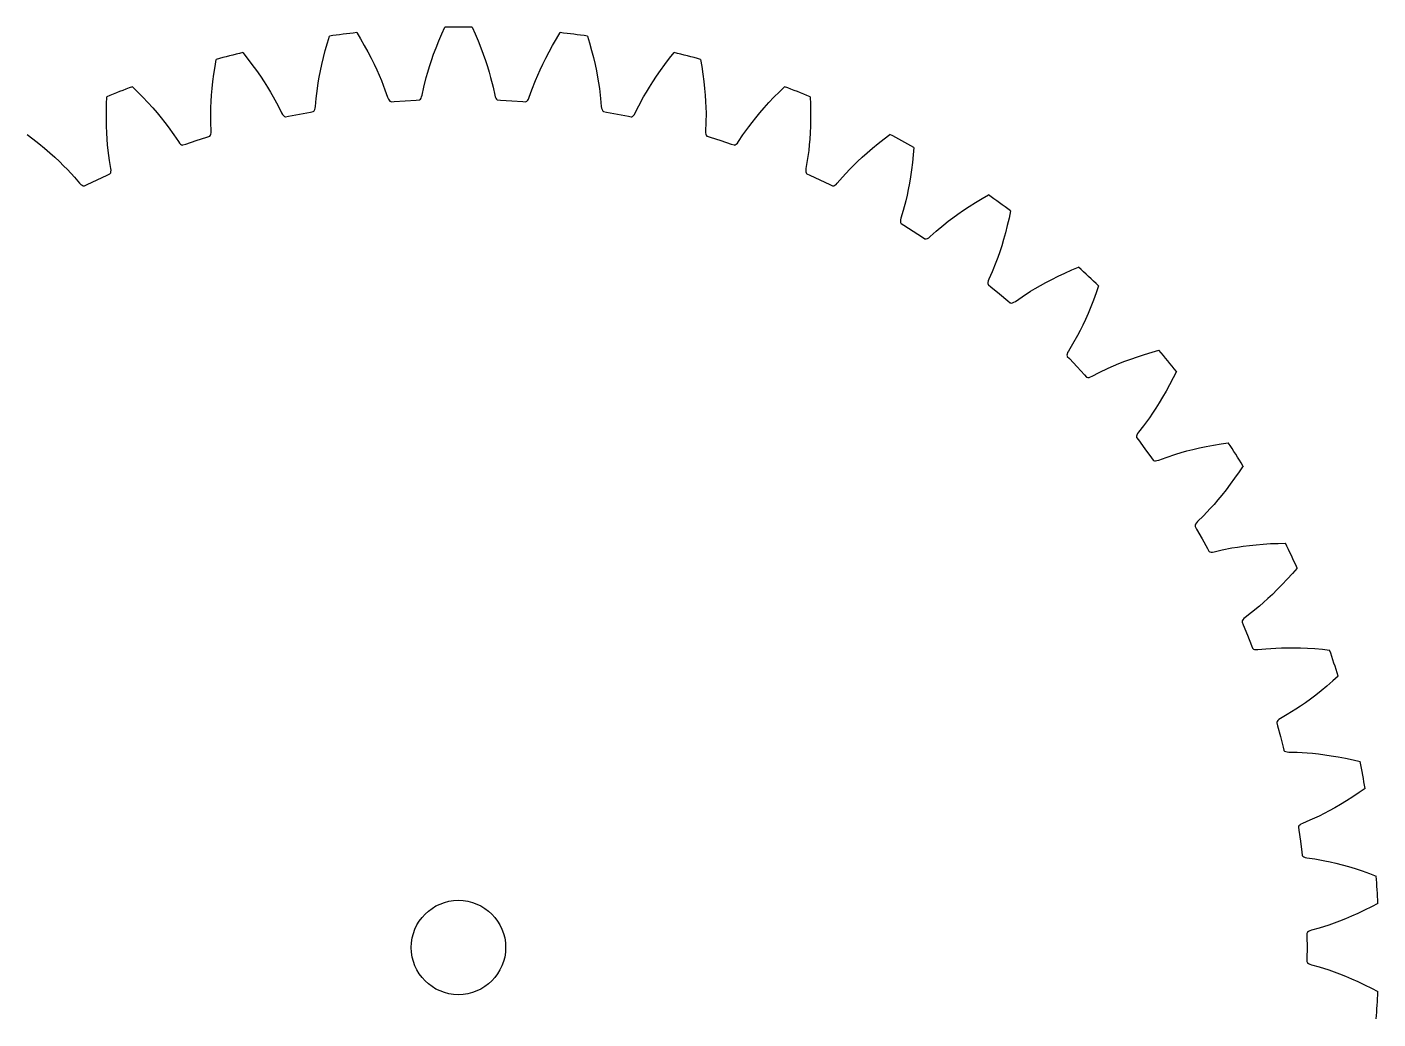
# Model space of a CAD drawing. Extents: x -39 to 114, y -39 to 39.
# Drawn here: x 56.7 to 114, y -3 to 39 of the extents above; entities that cross this region are included whole.
import ezdxf

# ---------------------------------------------------------------- set-up
doc = ezdxf.new("R2010")
doc.units = 0

msp = doc.modelspace()

# ---------------------------------------------------------------- linework, layer by layer
msp.add_circle((75, 0), 2)
msp.add_circle((75, 0), 2)
at = {"layer": 'layer0'}
for p, q in [((74.294, 38.717), (74.418, 38.996)), ((75.582, 38.996), (75.706, 38.717)), ((69.447, 38.323), (69.536, 38.615)), ((70.689, 38.761), (70.848, 38.5)), ((70.848, 38.5), (71.012, 38.216)), ((74.052, 38.124), (74.167, 38.414)), ((74.167, 38.414), (74.294, 38.717)), ((75.706, 38.717), (75.833, 38.414)), ((75.833, 38.414), (75.948, 38.124)), ((78.988, 38.216), (79.152, 38.5)), ((79.152, 38.5), (79.311, 38.761)), ((80.464, 38.615), (80.553, 38.323)), ((65.865, 37.915), (66.055, 37.676)), ((69.281, 37.704), (69.359, 38.007)), ((69.359, 38.007), (69.447, 38.323)), ((71.012, 38.216), (71.163, 37.942)), ((71.163, 37.942), (71.301, 37.678)), ((73.854, 37.578), (73.947, 37.844)), ((73.947, 37.844), (74.052, 38.124)), ((75.948, 38.124), (76.053, 37.844)), ((76.053, 37.844), (76.146, 37.578)), ((78.699, 37.678), (78.837, 37.942)), ((78.837, 37.942), (78.988, 38.216)), ((80.553, 38.323), (80.641, 38.007)), ((80.641, 38.007), (80.719, 37.704)), ((83.945, 37.676), (84.135, 37.915)), ((64.64, 37), (64.688, 37.325)), ((64.688, 37.325), (64.739, 37.626)), ((66.055, 37.676), (66.254, 37.415)), ((66.254, 37.415), (66.438, 37.162)), ((69.153, 37.138), (69.212, 37.414)), ((69.212, 37.414), (69.281, 37.704)), ((71.301, 37.678), (71.427, 37.425)), ((71.427, 37.425), (71.54, 37.185)), ((73.699, 37.085), (73.772, 37.325)), ((73.772, 37.325), (73.854, 37.578)), ((76.146, 37.578), (76.228, 37.325)), ((76.228, 37.325), (76.301, 37.085)), ((78.46, 37.185), (78.573, 37.425)), ((78.573, 37.425), (78.699, 37.678)), ((80.719, 37.704), (80.788, 37.414)), ((80.788, 37.414), (80.847, 37.138)), ((83.562, 37.162), (83.746, 37.415)), ((83.746, 37.415), (83.945, 37.676)), ((85.261, 37.626), (85.312, 37.325)), ((85.312, 37.325), (85.36, 37)), ((64.569, 36.393), (64.6, 36.69)), ((64.6, 36.69), (64.64, 37)), ((66.438, 37.162), (66.608, 36.917)), ((66.608, 36.917), (66.765, 36.682)), ((66.765, 36.682), (66.907, 36.458)), ((69.027, 36.396), (69.061, 36.629)), ((69.061, 36.629), (69.103, 36.877)), ((69.103, 36.877), (69.153, 37.138)), ((71.54, 37.185), (71.643, 36.955)), ((71.643, 36.955), (71.735, 36.738)), ((71.735, 36.738), (71.887, 36.341)), ((73.533, 36.445), (73.635, 36.857)), ((73.635, 36.857), (73.699, 37.085)), ((76.301, 37.085), (76.365, 36.857)), ((76.365, 36.857), (76.467, 36.445)), ((78.113, 36.341), (78.265, 36.738)), ((78.265, 36.738), (78.357, 36.955)), ((78.357, 36.955), (78.46, 37.185)), ((80.847, 37.138), (80.897, 36.877)), ((80.897, 36.877), (80.939, 36.629)), ((80.939, 36.629), (80.973, 36.396)), ((83.093, 36.458), (83.235, 36.682)), ((83.235, 36.682), (83.392, 36.917)), ((83.392, 36.917), (83.562, 37.162)), ((85.36, 37), (85.4, 36.69)), ((85.4, 36.69), (85.431, 36.393)), ((61.185, 36.471), (61.404, 36.258)), ((61.404, 36.258), (61.633, 36.023)), ((64.528, 35.847), (64.545, 36.112)), ((64.545, 36.112), (64.569, 36.393)), ((66.907, 36.458), (67.038, 36.243)), ((67.038, 36.243), (67.156, 36.039)), ((68.977, 35.974), (69.027, 36.396)), ((71.887, 36.341), (71.998, 36.021)), ((73.441, 36.039), (73.464, 36.113)), ((73.464, 36.113), (73.533, 36.445)), ((76.467, 36.445), (76.536, 36.113)), ((76.536, 36.113), (76.559, 36.039)), ((78.002, 36.021), (78.113, 36.341)), ((80.973, 36.396), (81.023, 35.974)), ((82.844, 36.039), (82.962, 36.243)), ((82.962, 36.243), (83.093, 36.458)), ((85.431, 36.393), (85.455, 36.112)), ((85.455, 36.112), (85.472, 35.847)), ((88.367, 36.023), (88.596, 36.258)), ((88.596, 36.258), (88.815, 36.471)), ((60.084, 35.41), (60.091, 35.738)), ((60.091, 35.738), (60.104, 36.043)), ((61.633, 36.023), (61.848, 35.796)), ((61.848, 35.796), (62.047, 35.574)), ((62.047, 35.574), (62.232, 35.361)), ((64.512, 35.36), (64.517, 35.596)), ((64.517, 35.596), (64.528, 35.847)), ((67.156, 36.039), (67.357, 35.665)), ((67.357, 35.665), (67.507, 35.36)), ((68.894, 35.455), (68.918, 35.499)), ((68.918, 35.499), (68.936, 35.559)), ((68.936, 35.559), (68.95, 35.636)), ((68.95, 35.636), (68.977, 35.974)), ((71.998, 36.021), (72.03, 35.95)), ((72.03, 35.95), (72.063, 35.896)), ((72.063, 35.896), (72.096, 35.86)), ((72.096, 35.86), (72.13, 35.841)), ((72.13, 35.841), (72.146, 35.837)), ((72.146, 35.837), (72.274, 35.847)), ((72.274, 35.847), (72.743, 35.879)), ((72.743, 35.879), (73.212, 35.906)), ((73.212, 35.906), (73.339, 35.912)), ((73.339, 35.912), (73.355, 35.918)), ((73.355, 35.918), (73.386, 35.941)), ((73.386, 35.941), (73.415, 35.981)), ((73.415, 35.981), (73.441, 36.039)), ((76.559, 36.039), (76.585, 35.981)), ((76.585, 35.981), (76.614, 35.941)), ((76.614, 35.941), (76.645, 35.918)), ((76.645, 35.918), (76.661, 35.912)), ((76.661, 35.912), (76.788, 35.906)), ((76.788, 35.906), (77.257, 35.879)), ((77.257, 35.879), (77.726, 35.847)), ((77.726, 35.847), (77.854, 35.837)), ((77.854, 35.837), (77.87, 35.841)), ((77.87, 35.841), (77.904, 35.86)), ((77.904, 35.86), (77.937, 35.896)), ((77.937, 35.896), (77.97, 35.95)), ((77.97, 35.95), (78.002, 36.021)), ((81.023, 35.974), (81.05, 35.636)), ((81.05, 35.636), (81.064, 35.559)), ((81.064, 35.559), (81.082, 35.499)), ((81.082, 35.499), (81.106, 35.455)), ((82.493, 35.36), (82.643, 35.665)), ((82.643, 35.665), (82.844, 36.039)), ((85.472, 35.847), (85.483, 35.596)), ((85.483, 35.596), (85.488, 35.36)), ((87.768, 35.361), (87.953, 35.574)), ((87.953, 35.574), (88.152, 35.796)), ((88.152, 35.796), (88.367, 36.023)), ((89.896, 36.043), (89.909, 35.738)), ((89.909, 35.738), (89.916, 35.41)), ((60.084, 35.098), (60.084, 35.41)), ((60.09, 34.799), (60.084, 35.098)), ((62.232, 35.361), (62.401, 35.156)), ((62.401, 35.156), (62.558, 34.96)), ((62.558, 34.96), (62.701, 34.772)), ((64.516, 34.935), (64.512, 35.36)), ((64.531, 34.596), (64.516, 34.935)), ((67.507, 35.36), (67.548, 35.294)), ((67.548, 35.294), (67.587, 35.245)), ((67.587, 35.245), (67.625, 35.213)), ((67.625, 35.213), (67.661, 35.198)), ((67.661, 35.198), (67.677, 35.197)), ((67.677, 35.197), (67.802, 35.222)), ((67.802, 35.222), (68.264, 35.313)), ((68.264, 35.313), (68.726, 35.398)), ((68.726, 35.398), (68.852, 35.421)), ((68.852, 35.421), (68.867, 35.428)), ((68.867, 35.428), (68.894, 35.455)), ((81.106, 35.455), (81.133, 35.428)), ((81.133, 35.428), (81.148, 35.421)), ((81.148, 35.421), (81.274, 35.398)), ((81.274, 35.398), (81.736, 35.313)), ((81.736, 35.313), (82.198, 35.222)), ((82.198, 35.222), (82.323, 35.197)), ((82.323, 35.197), (82.339, 35.198)), ((82.339, 35.198), (82.375, 35.213)), ((82.375, 35.213), (82.413, 35.245)), ((82.413, 35.245), (82.452, 35.294)), ((82.452, 35.294), (82.493, 35.36)), ((85.484, 34.935), (85.469, 34.596)), ((85.488, 35.36), (85.484, 34.935)), ((87.299, 34.772), (87.442, 34.96)), ((87.442, 34.96), (87.599, 35.156)), ((87.599, 35.156), (87.768, 35.361)), ((89.916, 35.098), (89.91, 34.799)), ((89.916, 35.41), (89.916, 35.098)), ((56.723, 34.452), (56.967, 34.268)), ((60.101, 34.517), (60.09, 34.799)), ((60.118, 34.252), (60.101, 34.517)), ((62.701, 34.772), (62.947, 34.426)), ((62.947, 34.426), (63.134, 34.143)), ((64.339, 34.333), (64.461, 34.371)), ((64.461, 34.371), (64.475, 34.38)), ((64.475, 34.38), (64.499, 34.411)), ((64.499, 34.411), (64.517, 34.457)), ((64.517, 34.457), (64.527, 34.519)), ((64.527, 34.519), (64.531, 34.596)), ((85.469, 34.596), (85.473, 34.519)), ((85.473, 34.519), (85.483, 34.457)), ((85.483, 34.457), (85.501, 34.411)), ((85.501, 34.411), (85.525, 34.38)), ((85.525, 34.38), (85.539, 34.371)), ((85.539, 34.371), (85.661, 34.333)), ((86.866, 34.143), (87.053, 34.426)), ((87.053, 34.426), (87.299, 34.772)), ((89.899, 34.517), (89.882, 34.252)), ((89.91, 34.799), (89.899, 34.517)), ((93.033, 34.268), (93.277, 34.452)), ((56.967, 34.268), (57.224, 34.064)), ((57.224, 34.064), (57.465, 33.865)), ((57.465, 33.865), (57.691, 33.67)), ((60.138, 34.002), (60.118, 34.252)), ((60.163, 33.767), (60.138, 34.002)), ((63.134, 34.143), (63.183, 34.082)), ((63.183, 34.082), (63.228, 34.038)), ((63.228, 34.038), (63.27, 34.011)), ((63.27, 34.011), (63.307, 34.001)), ((63.307, 34.001), (63.324, 34.002)), ((63.324, 34.002), (63.445, 34.042)), ((63.445, 34.042), (63.891, 34.19)), ((63.891, 34.19), (64.339, 34.333)), ((85.661, 34.333), (86.109, 34.19)), ((86.109, 34.19), (86.555, 34.042)), ((86.555, 34.042), (86.676, 34.002)), ((86.676, 34.002), (86.693, 34.001)), ((86.693, 34.001), (86.73, 34.011)), ((86.73, 34.011), (86.772, 34.038)), ((86.772, 34.038), (86.817, 34.082)), ((86.817, 34.082), (86.866, 34.143)), ((89.862, 34.002), (89.837, 33.767)), ((89.882, 34.252), (89.862, 34.002)), ((92.309, 33.67), (92.535, 33.865)), ((92.535, 33.865), (92.776, 34.064)), ((92.776, 34.064), (93.033, 34.268)), ((94.296, 33.892), (94.27, 33.588)), ((57.691, 33.67), (57.901, 33.482)), ((57.901, 33.482), (58.095, 33.3)), ((58.095, 33.3), (58.274, 33.124)), ((60.22, 33.346), (60.163, 33.767)), ((60.277, 33.011), (60.22, 33.346)), ((89.78, 33.346), (89.723, 33.011)), ((89.837, 33.767), (89.78, 33.346)), ((91.726, 33.124), (91.905, 33.3)), ((91.905, 33.3), (92.099, 33.482)), ((92.099, 33.482), (92.309, 33.67)), ((94.236, 33.261), (94.198, 32.951)), ((94.27, 33.588), (94.236, 33.261)), ((58.274, 33.124), (58.44, 32.956)), ((58.44, 32.956), (58.728, 32.644)), ((58.728, 32.644), (58.949, 32.386)), ((59.693, 32.529), (60.12, 32.726)), ((60.12, 32.726), (60.236, 32.779)), ((60.236, 32.779), (60.249, 32.79)), ((60.249, 32.79), (60.269, 32.823)), ((60.269, 32.823), (60.281, 32.871)), ((60.284, 32.934), (60.277, 33.011)), ((60.281, 32.871), (60.284, 32.934)), ((89.723, 33.011), (89.716, 32.934)), ((89.716, 32.934), (89.719, 32.871)), ((89.719, 32.871), (89.731, 32.823)), ((89.731, 32.823), (89.751, 32.79)), ((89.751, 32.79), (89.764, 32.779)), ((89.764, 32.779), (89.88, 32.726)), ((89.88, 32.726), (90.307, 32.529)), ((91.051, 32.386), (91.272, 32.644)), ((91.272, 32.644), (91.56, 32.956)), ((91.56, 32.956), (91.726, 33.124)), ((94.154, 32.656), (94.107, 32.378)), ((94.198, 32.951), (94.154, 32.656)), ((58.949, 32.386), (59.004, 32.332)), ((59.004, 32.332), (59.055, 32.294)), ((59.055, 32.294), (59.099, 32.273)), ((59.099, 32.273), (59.138, 32.267)), ((59.138, 32.267), (59.154, 32.27)), ((59.154, 32.27), (59.269, 32.326)), ((59.269, 32.326), (59.693, 32.529)), ((90.307, 32.529), (90.731, 32.326)), ((90.731, 32.326), (90.846, 32.27)), ((90.846, 32.27), (90.862, 32.267)), ((90.862, 32.267), (90.901, 32.273)), ((90.901, 32.273), (90.945, 32.294)), ((90.945, 32.294), (90.996, 32.332)), ((90.996, 32.332), (91.051, 32.386)), ((94.058, 32.117), (94.006, 31.871)), ((94.107, 32.378), (94.058, 32.117)), ((93.952, 31.641), (93.843, 31.23)), ((94.006, 31.871), (93.952, 31.641)), ((96.641, 31.4), (96.905, 31.568)), ((96.905, 31.568), (97.186, 31.737)), ((97.186, 31.737), (97.451, 31.89)), ((93.744, 30.906), (93.728, 30.83)), ((93.843, 31.23), (93.744, 30.906)), ((95.745, 30.767), (95.946, 30.919)), ((95.946, 30.919), (96.161, 31.075)), ((96.161, 31.075), (96.393, 31.235)), ((96.393, 31.235), (96.641, 31.4)), ((98.328, 30.907), (98.253, 30.588)), ((98.392, 31.206), (98.328, 30.907)), ((93.728, 30.83), (93.723, 30.767)), ((93.723, 30.767), (93.729, 30.718)), ((93.729, 30.718), (93.745, 30.683)), ((93.745, 30.683), (93.756, 30.67)), ((93.756, 30.67), (93.864, 30.603)), ((93.864, 30.603), (94.263, 30.354)), ((94.263, 30.354), (94.658, 30.099)), ((94.984, 30.119), (95.235, 30.347)), ((95.235, 30.347), (95.56, 30.62)), ((95.56, 30.62), (95.745, 30.767)), ((98.253, 30.588), (98.176, 30.285)), ((94.658, 30.099), (94.765, 30.03)), ((94.765, 30.03), (94.781, 30.025)), ((94.781, 30.025), (94.82, 30.025)), ((94.82, 30.025), (94.867, 30.041)), ((94.867, 30.041), (94.922, 30.072)), ((94.922, 30.072), (94.984, 30.119)), ((98.096, 29.998), (98.015, 29.728)), ((98.176, 30.285), (98.096, 29.998)), ((97.85, 29.237), (97.768, 29.016)), ((97.933, 29.475), (97.85, 29.237)), ((98.015, 29.728), (97.933, 29.475)), ((97.608, 28.622), (97.47, 28.313)), ((97.768, 29.016), (97.608, 28.622)), ((100.689, 28.573), (100.989, 28.706)), ((100.989, 28.706), (101.27, 28.825)), ((97.432, 28.178), (97.431, 28.128)), ((97.431, 28.128), (97.442, 28.091)), ((97.444, 28.24), (97.432, 28.178)), ((97.442, 28.091), (97.452, 28.078)), ((97.47, 28.313), (97.444, 28.24)), ((97.452, 28.078), (97.551, 27.997)), ((99.438, 27.924), (99.656, 28.05)), ((99.656, 28.05), (99.888, 28.177)), ((99.888, 28.177), (100.139, 28.308)), ((100.139, 28.308), (100.406, 28.44)), ((100.406, 28.44), (100.689, 28.573)), ((97.551, 27.997), (97.915, 27.7)), ((97.915, 27.7), (98.276, 27.398)), ((98.601, 27.377), (98.879, 27.571)), ((98.879, 27.571), (99.236, 27.802)), ((99.236, 27.802), (99.438, 27.924)), ((102.018, 27.74), (101.904, 27.432)), ((102.118, 28.029), (102.018, 27.74)), ((98.276, 27.398), (98.373, 27.316)), ((98.373, 27.316), (98.388, 27.309)), ((98.388, 27.309), (98.427, 27.305)), ((98.427, 27.305), (98.476, 27.314)), ((98.476, 27.314), (98.534, 27.338)), ((98.534, 27.338), (98.601, 27.377)), ((101.789, 27.142), (101.674, 26.867)), ((101.904, 27.432), (101.789, 27.142)), ((101.446, 26.368), (101.335, 26.143)), ((101.559, 26.609), (101.446, 26.368)), ((101.674, 26.867), (101.559, 26.609)), ((101.226, 25.934), (101.017, 25.563)), ((101.335, 26.143), (101.226, 25.934)), ((100.807, 25.204), (100.786, 25.144)), ((100.841, 25.273), (100.807, 25.204)), ((101.017, 25.563), (100.841, 25.273)), ((104.068, 25.128), (104.382, 25.223)), ((104.382, 25.223), (104.676, 25.305)), ((100.786, 25.144), (100.78, 25.095)), ((100.78, 25.095), (100.786, 25.057)), ((100.786, 25.057), (100.794, 25.042)), ((100.794, 25.042), (100.882, 24.95)), ((100.882, 24.95), (101.206, 24.609)), ((102.529, 24.545), (102.745, 24.641)), ((102.745, 24.641), (102.977, 24.738)), ((102.977, 24.738), (103.224, 24.836)), ((103.224, 24.836), (103.488, 24.934)), ((103.488, 24.934), (103.77, 25.032)), ((103.77, 25.032), (104.068, 25.128)), ((101.206, 24.609), (101.526, 24.265)), ((101.526, 24.265), (101.612, 24.171)), ((101.612, 24.171), (101.627, 24.162)), ((101.627, 24.162), (101.664, 24.153)), ((101.664, 24.153), (101.714, 24.157)), ((101.714, 24.157), (101.775, 24.173)), ((101.775, 24.173), (101.846, 24.203)), ((101.846, 24.203), (102.146, 24.361)), ((102.146, 24.361), (102.529, 24.545)), ((105.281, 24.135), (105.13, 23.844)), ((105.417, 24.409), (105.281, 24.135)), ((104.98, 23.57), (104.831, 23.312)), ((105.13, 23.844), (104.98, 23.57)), ((104.685, 23.07), (104.543, 22.846)), ((104.831, 23.312), (104.685, 23.07)), ((104.269, 22.442), (104.016, 22.101)), ((104.404, 22.636), (104.269, 22.442)), ((104.543, 22.846), (104.404, 22.636)), ((103.762, 21.771), (103.735, 21.714)), ((103.805, 21.835), (103.762, 21.771)), ((104.016, 22.101), (103.805, 21.835)), ((103.735, 21.714), (103.722, 21.666)), ((103.722, 21.666), (103.723, 21.628)), ((103.723, 21.628), (103.729, 21.612)), ((103.729, 21.612), (103.805, 21.51)), ((103.805, 21.51), (104.084, 21.131)), ((106.389, 21.167), (106.681, 21.229)), ((106.681, 21.229), (106.988, 21.287)), ((106.988, 21.287), (107.311, 21.341)), ((107.311, 21.341), (107.614, 21.386)), ((104.084, 21.131), (104.358, 20.749)), ((104.358, 20.749), (104.432, 20.645)), ((104.432, 20.645), (104.445, 20.634)), ((104.445, 20.634), (104.481, 20.621)), ((104.481, 20.621), (104.531, 20.618)), ((104.531, 20.618), (104.593, 20.627)), ((104.593, 20.627), (104.668, 20.648)), ((104.668, 20.648), (104.986, 20.767)), ((104.986, 20.767), (105.388, 20.902)), ((105.388, 20.902), (105.615, 20.97)), ((105.615, 20.97), (105.857, 21.037)), ((105.857, 21.037), (106.114, 21.103)), ((106.114, 21.103), (106.389, 21.167)), ((108.068, 20.149), (107.881, 19.88)), ((108.237, 20.404), (108.068, 20.149)), ((107.697, 19.627), (107.517, 19.389)), ((107.881, 19.88), (107.697, 19.627)), ((107.173, 18.963), (107.009, 18.773)), ((107.342, 19.168), (107.173, 18.963)), ((107.517, 19.389), (107.342, 19.168)), ((106.851, 18.597), (106.557, 18.29)), ((107.009, 18.773), (106.851, 18.597)), ((106.211, 17.896), (106.207, 17.857)), ((106.207, 17.857), (106.212, 17.841)), ((106.229, 17.942), (106.211, 17.896)), ((106.212, 17.841), (106.274, 17.73)), ((106.264, 17.994), (106.229, 17.942)), ((106.314, 18.053), (106.264, 17.994)), ((106.557, 18.29), (106.314, 18.053)), ((106.274, 17.73), (106.503, 17.319)), ((106.503, 17.319), (106.727, 16.906)), ((106.727, 16.906), (106.787, 16.793)), ((106.787, 16.793), (106.799, 16.781)), ((106.799, 16.781), (106.833, 16.763)), ((106.833, 16.763), (106.882, 16.754)), ((106.882, 16.754), (106.945, 16.755)), ((106.945, 16.755), (107.022, 16.766)), ((107.022, 16.766), (107.352, 16.845)), ((107.352, 16.845), (107.768, 16.928)), ((107.768, 16.928), (108.001, 16.967)), ((108.001, 16.967), (108.25, 17.004)), ((108.25, 17.004), (108.513, 17.037)), ((108.513, 17.037), (108.794, 17.066)), ((108.794, 17.066), (109.092, 17.091)), ((109.092, 17.091), (109.404, 17.11)), ((109.404, 17.11), (109.731, 17.123)), ((109.731, 17.123), (110.037, 17.13)), ((110.532, 16.077), (110.332, 15.846)), ((110.113, 15.602), (109.899, 15.374)), ((110.332, 15.846), (110.113, 15.602)), ((109.489, 14.963), (109.296, 14.781)), ((109.691, 15.161), (109.489, 14.963)), ((109.899, 15.374), (109.691, 15.161)), ((108.931, 14.458), (108.601, 14.19)), ((109.109, 14.613), (108.931, 14.458)), ((109.296, 14.781), (109.109, 14.613)), ((108.208, 13.843), (108.199, 13.805)), ((108.199, 13.805), (108.201, 13.788)), ((108.201, 13.788), (108.25, 13.67)), ((108.232, 13.886), (108.208, 13.843)), ((108.273, 13.934), (108.232, 13.886)), ((108.33, 13.986), (108.273, 13.934)), ((108.601, 14.19), (108.33, 13.986)), ((108.25, 13.67), (108.425, 13.234)), ((108.425, 13.234), (108.596, 12.796)), ((108.596, 12.796), (108.642, 12.677)), ((108.642, 12.677), (108.651, 12.663)), ((108.651, 12.663), (108.683, 12.641)), ((108.683, 12.641), (108.731, 12.626)), ((108.731, 12.626), (108.793, 12.619)), ((108.793, 12.619), (108.871, 12.621)), ((108.871, 12.621), (109.208, 12.657)), ((109.208, 12.657), (109.632, 12.688)), ((109.632, 12.688), (109.868, 12.697)), ((109.868, 12.697), (110.119, 12.702)), ((110.119, 12.702), (110.384, 12.702)), ((110.384, 12.702), (110.667, 12.696)), ((110.667, 12.696), (110.965, 12.683)), ((110.965, 12.683), (111.277, 12.663)), ((111.277, 12.663), (111.603, 12.635)), ((111.603, 12.635), (111.907, 12.603)), ((112.267, 11.497), (112.04, 11.293)), ((111.551, 10.879), (111.317, 10.693)), ((111.792, 11.078), (111.551, 10.879)), ((112.04, 11.293), (111.792, 11.078)), ((110.878, 10.366), (110.672, 10.222)), ((111.093, 10.522), (110.878, 10.366)), ((111.317, 10.693), (111.093, 10.522)), ((110.114, 9.867), (109.82, 9.698)), ((110.475, 10.092), (110.114, 9.867)), ((110.672, 10.222), (110.475, 10.092)), ((109.681, 9.572), (109.668, 9.535)), ((109.668, 9.535), (109.668, 9.518)), ((109.668, 9.518), (109.701, 9.395)), ((109.71, 9.611), (109.681, 9.572)), ((109.701, 9.395), (109.821, 8.94)), ((109.757, 9.654), (109.71, 9.611)), ((109.82, 9.698), (109.757, 9.654)), ((109.821, 8.94), (109.935, 8.484)), ((109.935, 8.484), (109.965, 8.36)), ((109.965, 8.36), (109.973, 8.346)), ((109.973, 8.346), (110.002, 8.32)), ((110.002, 8.32), (110.047, 8.299)), ((110.047, 8.299), (110.108, 8.284)), ((110.108, 8.284), (110.185, 8.276)), ((110.185, 8.276), (110.525, 8.27)), ((110.525, 8.27), (110.949, 8.247)), ((110.949, 8.247), (111.184, 8.227)), ((111.184, 8.227), (111.434, 8.2)), ((111.434, 8.2), (111.697, 8.167)), ((111.697, 8.167), (111.977, 8.125)), ((111.977, 8.125), (112.271, 8.075)), ((112.271, 8.075), (112.578, 8.017)), ((112.578, 8.017), (112.898, 7.948)), ((112.898, 7.948), (113.196, 7.878)), ((112.89, 6.38), (112.626, 6.212)), ((113.163, 6.561), (112.89, 6.38)), ((113.414, 6.736), (113.163, 6.561)), ((111.894, 5.788), (111.672, 5.671)), ((112.127, 5.916), (111.894, 5.788)), ((112.371, 6.057), (112.127, 5.916)), ((112.626, 6.212), (112.371, 6.057)), ((110.641, 5.185), (110.607, 5.149)), ((110.693, 5.222), (110.641, 5.185)), ((110.761, 5.258), (110.693, 5.222)), ((111.074, 5.388), (110.761, 5.258)), ((111.46, 5.566), (111.074, 5.388)), ((111.672, 5.671), (111.46, 5.566)), ((110.59, 5.115), (110.587, 5.098)), ((110.587, 5.098), (110.605, 4.972)), ((110.607, 5.149), (110.59, 5.115)), ((110.605, 4.972), (110.667, 4.506)), ((110.667, 4.506), (110.723, 4.039)), ((110.723, 4.039), (110.737, 3.912)), ((110.737, 3.912), (110.743, 3.897)), ((110.743, 3.897), (110.769, 3.867)), ((110.769, 3.867), (110.811, 3.841)), ((110.811, 3.841), (110.87, 3.819)), ((110.87, 3.819), (110.945, 3.801)), ((110.945, 3.801), (111.281, 3.752)), ((111.281, 3.752), (111.699, 3.676)), ((111.699, 3.676), (111.93, 3.627)), ((111.93, 3.627), (112.175, 3.569)), ((112.175, 3.569), (112.432, 3.503)), ((112.432, 3.503), (112.703, 3.427)), ((112.703, 3.427), (112.989, 3.34)), ((112.989, 3.34), (113.286, 3.244)), ((113.286, 3.244), (113.596, 3.135)), ((113.596, 3.135), (113.882, 3.029)), ((113.684, 1.727), (113.391, 1.581)), ((113.955, 1.868), (113.684, 1.727)), ((112.576, 1.216), (112.329, 1.118)), ((112.836, 1.326), (112.576, 1.216)), ((113.108, 1.447), (112.836, 1.326)), ((113.391, 1.581), (113.108, 1.447)), ((110.95, 0.614), (110.946, 0.598)), ((110.946, 0.598), (110.947, 0.47)), ((110.971, 0.646), (110.95, 0.614)), ((111.01, 0.677), (110.971, 0.646)), ((111.066, 0.707), (111.01, 0.677)), ((111.138, 0.734), (111.066, 0.707)), ((111.465, 0.825), (111.138, 0.734)), ((111.87, 0.952), (111.465, 0.825)), ((112.093, 1.03), (111.87, 0.952)), ((112.329, 1.118), (112.093, 1.03)), ((110.947, 0.47), (110.95, 0)), ((110.95, 0), (110.947, -0.47)), ((110.947, -0.47), (110.946, -0.598)), ((110.946, -0.598), (110.95, -0.614)), ((110.95, -0.614), (110.971, -0.646)), ((110.971, -0.646), (111.01, -0.677)), ((111.01, -0.677), (111.066, -0.707)), ((111.066, -0.707), (111.138, -0.734)), ((111.138, -0.734), (111.465, -0.825)), ((111.465, -0.825), (111.87, -0.952)), ((111.87, -0.952), (112.093, -1.03)), ((112.093, -1.03), (112.329, -1.118)), ((112.329, -1.118), (112.576, -1.216)), ((112.576, -1.216), (112.836, -1.326)), ((112.836, -1.326), (113.108, -1.447)), ((113.108, -1.447), (113.391, -1.581)), ((113.391, -1.581), (113.684, -1.727)), ((113.684, -1.727), (113.955, -1.868))]:
    msp.add_line(p, q, dxfattribs=at)
for start, end in [(89.1457, 90.8543), (96.3457, 98.0543), (81.9457, 83.6543), (103.5457, 105.2543), (74.7457, 76.4543), (110.7457, 112.4543), (67.5457, 69.2543), (60.3457, 62.0543), (53.1457, 54.8543), (45.9457, 47.6543), (38.7457, 40.4543), (31.5457, 33.2543), (24.3457, 26.0543), (17.1457, 18.8543), (9.9457, 11.6543), (2.7457, 4.4543), (355.5457, 357.2543)]:
    msp.add_arc((75, 0), 39, start, end, dxfattribs=at)
at = {"layer": 'layer2'}
for p, q in [((74.294, 38.717), (74.418, 38.996)), ((75.582, 38.996), (75.706, 38.717)), ((69.447, 38.323), (69.536, 38.615)), ((70.689, 38.761), (70.848, 38.5)), ((70.848, 38.5), (71.012, 38.216)), ((74.052, 38.124), (74.167, 38.414)), ((74.167, 38.414), (74.294, 38.717)), ((75.706, 38.717), (75.833, 38.414)), ((75.833, 38.414), (75.948, 38.124)), ((78.988, 38.216), (79.152, 38.5)), ((79.152, 38.5), (79.311, 38.761)), ((80.464, 38.615), (80.553, 38.323)), ((65.865, 37.915), (66.055, 37.676)), ((69.281, 37.704), (69.359, 38.007)), ((69.359, 38.007), (69.447, 38.323)), ((71.012, 38.216), (71.163, 37.942)), ((71.163, 37.942), (71.301, 37.678)), ((73.854, 37.578), (73.947, 37.844)), ((73.947, 37.844), (74.052, 38.124)), ((75.948, 38.124), (76.053, 37.844)), ((76.053, 37.844), (76.146, 37.578)), ((78.699, 37.678), (78.837, 37.942)), ((78.837, 37.942), (78.988, 38.216)), ((80.553, 38.323), (80.641, 38.007)), ((80.641, 38.007), (80.719, 37.704)), ((83.945, 37.676), (84.135, 37.915)), ((64.64, 37), (64.688, 37.325)), ((64.688, 37.325), (64.739, 37.626)), ((66.055, 37.676), (66.254, 37.415)), ((66.254, 37.415), (66.438, 37.162)), ((69.153, 37.138), (69.212, 37.414)), ((69.212, 37.414), (69.281, 37.704)), ((71.301, 37.678), (71.427, 37.425)), ((71.427, 37.425), (71.54, 37.185)), ((73.699, 37.085), (73.772, 37.325)), ((73.772, 37.325), (73.854, 37.578)), ((76.146, 37.578), (76.228, 37.325)), ((76.228, 37.325), (76.301, 37.085)), ((78.46, 37.185), (78.573, 37.425)), ((78.573, 37.425), (78.699, 37.678)), ((80.719, 37.704), (80.788, 37.414)), ((80.788, 37.414), (80.847, 37.138)), ((83.562, 37.162), (83.746, 37.415)), ((83.746, 37.415), (83.945, 37.676)), ((85.261, 37.626), (85.312, 37.325)), ((85.312, 37.325), (85.36, 37)), ((64.569, 36.393), (64.6, 36.69)), ((64.6, 36.69), (64.64, 37)), ((66.438, 37.162), (66.608, 36.917)), ((66.608, 36.917), (66.765, 36.682)), ((66.765, 36.682), (66.907, 36.458)), ((69.027, 36.396), (69.061, 36.629)), ((69.061, 36.629), (69.103, 36.877)), ((69.103, 36.877), (69.153, 37.138)), ((71.54, 37.185), (71.643, 36.955)), ((71.643, 36.955), (71.735, 36.738)), ((71.735, 36.738), (71.887, 36.341)), ((73.533, 36.445), (73.635, 36.857)), ((73.635, 36.857), (73.699, 37.085)), ((76.301, 37.085), (76.365, 36.857)), ((76.365, 36.857), (76.467, 36.445)), ((78.113, 36.341), (78.265, 36.738)), ((78.265, 36.738), (78.357, 36.955)), ((78.357, 36.955), (78.46, 37.185)), ((80.847, 37.138), (80.897, 36.877)), ((80.897, 36.877), (80.939, 36.629)), ((80.939, 36.629), (80.973, 36.396)), ((83.093, 36.458), (83.235, 36.682)), ((83.235, 36.682), (83.392, 36.917)), ((83.392, 36.917), (83.562, 37.162)), ((85.36, 37), (85.4, 36.69)), ((85.4, 36.69), (85.431, 36.393)), ((61.185, 36.471), (61.404, 36.258)), ((61.404, 36.258), (61.633, 36.023)), ((64.528, 35.847), (64.545, 36.112)), ((64.545, 36.112), (64.569, 36.393)), ((66.907, 36.458), (67.038, 36.243)), ((67.038, 36.243), (67.156, 36.039)), ((68.977, 35.974), (69.027, 36.396)), ((71.887, 36.341), (71.998, 36.021)), ((73.441, 36.039), (73.464, 36.113)), ((73.464, 36.113), (73.533, 36.445)), ((76.467, 36.445), (76.536, 36.113)), ((76.536, 36.113), (76.559, 36.039)), ((78.002, 36.021), (78.113, 36.341)), ((80.973, 36.396), (81.023, 35.974)), ((82.844, 36.039), (82.962, 36.243)), ((82.962, 36.243), (83.093, 36.458)), ((85.431, 36.393), (85.455, 36.112)), ((85.455, 36.112), (85.472, 35.847)), ((88.367, 36.023), (88.596, 36.258)), ((88.596, 36.258), (88.815, 36.471)), ((60.084, 35.41), (60.091, 35.738)), ((60.091, 35.738), (60.104, 36.043)), ((61.633, 36.023), (61.848, 35.796)), ((61.848, 35.796), (62.047, 35.574)), ((62.047, 35.574), (62.232, 35.361)), ((64.512, 35.36), (64.517, 35.596)), ((64.517, 35.596), (64.528, 35.847)), ((67.156, 36.039), (67.357, 35.665)), ((67.357, 35.665), (67.507, 35.36)), ((68.894, 35.455), (68.918, 35.499)), ((68.918, 35.499), (68.936, 35.559)), ((68.936, 35.559), (68.95, 35.636)), ((68.95, 35.636), (68.977, 35.974)), ((71.998, 36.021), (72.03, 35.95)), ((72.03, 35.95), (72.063, 35.896)), ((72.063, 35.896), (72.096, 35.86)), ((72.096, 35.86), (72.13, 35.841)), ((72.13, 35.841), (72.146, 35.837)), ((72.146, 35.837), (72.274, 35.847)), ((72.274, 35.847), (72.743, 35.879)), ((72.743, 35.879), (73.212, 35.906)), ((73.212, 35.906), (73.339, 35.912)), ((73.339, 35.912), (73.355, 35.918)), ((73.355, 35.918), (73.386, 35.941)), ((73.386, 35.941), (73.415, 35.981)), ((73.415, 35.981), (73.441, 36.039)), ((76.559, 36.039), (76.585, 35.981)), ((76.585, 35.981), (76.614, 35.941)), ((76.614, 35.941), (76.645, 35.918)), ((76.645, 35.918), (76.661, 35.912)), ((76.661, 35.912), (76.788, 35.906)), ((76.788, 35.906), (77.257, 35.879)), ((77.257, 35.879), (77.726, 35.847)), ((77.726, 35.847), (77.854, 35.837)), ((77.854, 35.837), (77.87, 35.841)), ((77.87, 35.841), (77.904, 35.86)), ((77.904, 35.86), (77.937, 35.896)), ((77.937, 35.896), (77.97, 35.95)), ((77.97, 35.95), (78.002, 36.021)), ((81.023, 35.974), (81.05, 35.636)), ((81.05, 35.636), (81.064, 35.559)), ((81.064, 35.559), (81.082, 35.499)), ((81.082, 35.499), (81.106, 35.455)), ((82.493, 35.36), (82.643, 35.665)), ((82.643, 35.665), (82.844, 36.039)), ((85.472, 35.847), (85.483, 35.596)), ((85.483, 35.596), (85.488, 35.36)), ((87.768, 35.361), (87.953, 35.574)), ((87.953, 35.574), (88.152, 35.796)), ((88.152, 35.796), (88.367, 36.023)), ((89.896, 36.043), (89.909, 35.738)), ((89.909, 35.738), (89.916, 35.41)), ((60.084, 35.098), (60.084, 35.41)), ((60.09, 34.799), (60.084, 35.098)), ((62.232, 35.361), (62.401, 35.156)), ((62.401, 35.156), (62.558, 34.96)), ((62.558, 34.96), (62.701, 34.772)), ((64.516, 34.935), (64.512, 35.36)), ((64.531, 34.596), (64.516, 34.935)), ((67.507, 35.36), (67.548, 35.294)), ((67.548, 35.294), (67.587, 35.245)), ((67.587, 35.245), (67.625, 35.213)), ((67.625, 35.213), (67.661, 35.198)), ((67.661, 35.198), (67.677, 35.197)), ((67.677, 35.197), (67.802, 35.222)), ((67.802, 35.222), (68.264, 35.313)), ((68.264, 35.313), (68.726, 35.398)), ((68.726, 35.398), (68.852, 35.421)), ((68.852, 35.421), (68.867, 35.428)), ((68.867, 35.428), (68.894, 35.455)), ((81.106, 35.455), (81.133, 35.428)), ((81.133, 35.428), (81.148, 35.421)), ((81.148, 35.421), (81.274, 35.398)), ((81.274, 35.398), (81.736, 35.313)), ((81.736, 35.313), (82.198, 35.222)), ((82.198, 35.222), (82.323, 35.197)), ((82.323, 35.197), (82.339, 35.198)), ((82.339, 35.198), (82.375, 35.213)), ((82.375, 35.213), (82.413, 35.245)), ((82.413, 35.245), (82.452, 35.294)), ((82.452, 35.294), (82.493, 35.36)), ((85.484, 34.935), (85.469, 34.596)), ((85.488, 35.36), (85.484, 34.935)), ((87.299, 34.772), (87.442, 34.96)), ((87.442, 34.96), (87.599, 35.156)), ((87.599, 35.156), (87.768, 35.361)), ((89.916, 35.098), (89.91, 34.799)), ((89.916, 35.41), (89.916, 35.098)), ((56.723, 34.452), (56.967, 34.268)), ((60.101, 34.517), (60.09, 34.799)), ((60.118, 34.252), (60.101, 34.517)), ((62.701, 34.772), (62.947, 34.426)), ((62.947, 34.426), (63.134, 34.143)), ((64.339, 34.333), (64.461, 34.371)), ((64.461, 34.371), (64.475, 34.38)), ((64.475, 34.38), (64.499, 34.411)), ((64.499, 34.411), (64.517, 34.457)), ((64.517, 34.457), (64.527, 34.519)), ((64.527, 34.519), (64.531, 34.596)), ((85.469, 34.596), (85.473, 34.519)), ((85.473, 34.519), (85.483, 34.457)), ((85.483, 34.457), (85.501, 34.411)), ((85.501, 34.411), (85.525, 34.38)), ((85.525, 34.38), (85.539, 34.371)), ((85.539, 34.371), (85.661, 34.333)), ((86.866, 34.143), (87.053, 34.426)), ((87.053, 34.426), (87.299, 34.772)), ((89.899, 34.517), (89.882, 34.252)), ((89.91, 34.799), (89.899, 34.517)), ((93.033, 34.268), (93.277, 34.452)), ((56.967, 34.268), (57.224, 34.064)), ((57.224, 34.064), (57.465, 33.865)), ((57.465, 33.865), (57.691, 33.67)), ((60.138, 34.002), (60.118, 34.252)), ((60.163, 33.767), (60.138, 34.002)), ((63.134, 34.143), (63.183, 34.082)), ((63.183, 34.082), (63.228, 34.038)), ((63.228, 34.038), (63.27, 34.011)), ((63.27, 34.011), (63.307, 34.001)), ((63.307, 34.001), (63.324, 34.002)), ((63.324, 34.002), (63.445, 34.042)), ((63.445, 34.042), (63.891, 34.19)), ((63.891, 34.19), (64.339, 34.333)), ((85.661, 34.333), (86.109, 34.19)), ((86.109, 34.19), (86.555, 34.042)), ((86.555, 34.042), (86.676, 34.002)), ((86.676, 34.002), (86.693, 34.001)), ((86.693, 34.001), (86.73, 34.011)), ((86.73, 34.011), (86.772, 34.038)), ((86.772, 34.038), (86.817, 34.082)), ((86.817, 34.082), (86.866, 34.143)), ((89.862, 34.002), (89.837, 33.767)), ((89.882, 34.252), (89.862, 34.002)), ((92.309, 33.67), (92.535, 33.865)), ((92.535, 33.865), (92.776, 34.064)), ((92.776, 34.064), (93.033, 34.268)), ((94.296, 33.892), (94.27, 33.588)), ((57.691, 33.67), (57.901, 33.482)), ((57.901, 33.482), (58.095, 33.3)), ((58.095, 33.3), (58.274, 33.124)), ((60.22, 33.346), (60.163, 33.767)), ((60.277, 33.011), (60.22, 33.346)), ((89.78, 33.346), (89.723, 33.011)), ((89.837, 33.767), (89.78, 33.346)), ((91.726, 33.124), (91.905, 33.3)), ((91.905, 33.3), (92.099, 33.482)), ((92.099, 33.482), (92.309, 33.67)), ((94.236, 33.261), (94.198, 32.951)), ((94.27, 33.588), (94.236, 33.261)), ((58.274, 33.124), (58.44, 32.956)), ((58.44, 32.956), (58.728, 32.644)), ((58.728, 32.644), (58.949, 32.386)), ((59.693, 32.529), (60.12, 32.726)), ((60.12, 32.726), (60.236, 32.779)), ((60.236, 32.779), (60.249, 32.79)), ((60.249, 32.79), (60.269, 32.823)), ((60.269, 32.823), (60.281, 32.871)), ((60.284, 32.934), (60.277, 33.011)), ((60.281, 32.871), (60.284, 32.934)), ((89.723, 33.011), (89.716, 32.934)), ((89.716, 32.934), (89.719, 32.871)), ((89.719, 32.871), (89.731, 32.823)), ((89.731, 32.823), (89.751, 32.79)), ((89.751, 32.79), (89.764, 32.779)), ((89.764, 32.779), (89.88, 32.726)), ((89.88, 32.726), (90.307, 32.529)), ((91.051, 32.386), (91.272, 32.644)), ((91.272, 32.644), (91.56, 32.956)), ((91.56, 32.956), (91.726, 33.124)), ((94.154, 32.656), (94.107, 32.378)), ((94.198, 32.951), (94.154, 32.656)), ((58.949, 32.386), (59.004, 32.332)), ((59.004, 32.332), (59.055, 32.294)), ((59.055, 32.294), (59.099, 32.273)), ((59.099, 32.273), (59.138, 32.267)), ((59.138, 32.267), (59.154, 32.27)), ((59.154, 32.27), (59.269, 32.326)), ((59.269, 32.326), (59.693, 32.529)), ((90.307, 32.529), (90.731, 32.326)), ((90.731, 32.326), (90.846, 32.27)), ((90.846, 32.27), (90.862, 32.267)), ((90.862, 32.267), (90.901, 32.273)), ((90.901, 32.273), (90.945, 32.294)), ((90.945, 32.294), (90.996, 32.332)), ((90.996, 32.332), (91.051, 32.386)), ((94.058, 32.117), (94.006, 31.871)), ((94.107, 32.378), (94.058, 32.117)), ((93.952, 31.641), (93.843, 31.23)), ((94.006, 31.871), (93.952, 31.641)), ((96.641, 31.4), (96.905, 31.568)), ((96.905, 31.568), (97.186, 31.737)), ((97.186, 31.737), (97.451, 31.89)), ((93.744, 30.906), (93.728, 30.83)), ((93.843, 31.23), (93.744, 30.906)), ((95.745, 30.767), (95.946, 30.919)), ((95.946, 30.919), (96.161, 31.075)), ((96.161, 31.075), (96.393, 31.235)), ((96.393, 31.235), (96.641, 31.4)), ((98.328, 30.907), (98.253, 30.588)), ((98.392, 31.206), (98.328, 30.907)), ((93.728, 30.83), (93.723, 30.767)), ((93.723, 30.767), (93.729, 30.718)), ((93.729, 30.718), (93.745, 30.683)), ((93.745, 30.683), (93.756, 30.67)), ((93.756, 30.67), (93.864, 30.603)), ((93.864, 30.603), (94.263, 30.354)), ((94.263, 30.354), (94.658, 30.099)), ((94.984, 30.119), (95.235, 30.347)), ((95.235, 30.347), (95.56, 30.62)), ((95.56, 30.62), (95.745, 30.767)), ((98.253, 30.588), (98.176, 30.285)), ((94.658, 30.099), (94.765, 30.03)), ((94.765, 30.03), (94.781, 30.025)), ((94.781, 30.025), (94.82, 30.025)), ((94.82, 30.025), (94.867, 30.041)), ((94.867, 30.041), (94.922, 30.072)), ((94.922, 30.072), (94.984, 30.119)), ((98.096, 29.998), (98.015, 29.728)), ((98.176, 30.285), (98.096, 29.998)), ((97.85, 29.237), (97.768, 29.016)), ((97.933, 29.475), (97.85, 29.237)), ((98.015, 29.728), (97.933, 29.475)), ((97.608, 28.622), (97.47, 28.313)), ((97.768, 29.016), (97.608, 28.622)), ((100.689, 28.573), (100.989, 28.706)), ((100.989, 28.706), (101.27, 28.825)), ((97.432, 28.178), (97.431, 28.128)), ((97.431, 28.128), (97.442, 28.091)), ((97.444, 28.24), (97.432, 28.178)), ((97.442, 28.091), (97.452, 28.078)), ((97.47, 28.313), (97.444, 28.24)), ((97.452, 28.078), (97.551, 27.997)), ((99.438, 27.924), (99.656, 28.05)), ((99.656, 28.05), (99.888, 28.177)), ((99.888, 28.177), (100.139, 28.308)), ((100.139, 28.308), (100.406, 28.44)), ((100.406, 28.44), (100.689, 28.573)), ((97.551, 27.997), (97.915, 27.7)), ((97.915, 27.7), (98.276, 27.398)), ((98.601, 27.377), (98.879, 27.571)), ((98.879, 27.571), (99.236, 27.802)), ((99.236, 27.802), (99.438, 27.924)), ((102.018, 27.74), (101.904, 27.432)), ((102.118, 28.029), (102.018, 27.74)), ((98.276, 27.398), (98.373, 27.316)), ((98.373, 27.316), (98.388, 27.309)), ((98.388, 27.309), (98.427, 27.305)), ((98.427, 27.305), (98.476, 27.314)), ((98.476, 27.314), (98.534, 27.338)), ((98.534, 27.338), (98.601, 27.377)), ((101.789, 27.142), (101.674, 26.867)), ((101.904, 27.432), (101.789, 27.142)), ((101.446, 26.368), (101.335, 26.143)), ((101.559, 26.609), (101.446, 26.368)), ((101.674, 26.867), (101.559, 26.609)), ((101.226, 25.934), (101.017, 25.563)), ((101.335, 26.143), (101.226, 25.934)), ((100.807, 25.204), (100.786, 25.144)), ((100.841, 25.273), (100.807, 25.204)), ((101.017, 25.563), (100.841, 25.273)), ((104.068, 25.128), (104.382, 25.223)), ((104.382, 25.223), (104.676, 25.305)), ((100.786, 25.144), (100.78, 25.095)), ((100.78, 25.095), (100.786, 25.057)), ((100.786, 25.057), (100.794, 25.042)), ((100.794, 25.042), (100.882, 24.95)), ((100.882, 24.95), (101.206, 24.609)), ((102.529, 24.545), (102.745, 24.641)), ((102.745, 24.641), (102.977, 24.738)), ((102.977, 24.738), (103.224, 24.836)), ((103.224, 24.836), (103.488, 24.934)), ((103.488, 24.934), (103.77, 25.032)), ((103.77, 25.032), (104.068, 25.128)), ((101.206, 24.609), (101.526, 24.265)), ((101.526, 24.265), (101.612, 24.171)), ((101.612, 24.171), (101.627, 24.162)), ((101.627, 24.162), (101.664, 24.153)), ((101.664, 24.153), (101.714, 24.157)), ((101.714, 24.157), (101.775, 24.173)), ((101.775, 24.173), (101.846, 24.203)), ((101.846, 24.203), (102.146, 24.361)), ((102.146, 24.361), (102.529, 24.545)), ((105.281, 24.135), (105.13, 23.844)), ((105.417, 24.409), (105.281, 24.135)), ((104.98, 23.57), (104.831, 23.312)), ((105.13, 23.844), (104.98, 23.57)), ((104.685, 23.07), (104.543, 22.846)), ((104.831, 23.312), (104.685, 23.07)), ((104.269, 22.442), (104.016, 22.101)), ((104.404, 22.636), (104.269, 22.442)), ((104.543, 22.846), (104.404, 22.636)), ((103.762, 21.771), (103.735, 21.714)), ((103.805, 21.835), (103.762, 21.771)), ((104.016, 22.101), (103.805, 21.835)), ((103.735, 21.714), (103.722, 21.666)), ((103.722, 21.666), (103.723, 21.628)), ((103.723, 21.628), (103.729, 21.612)), ((103.729, 21.612), (103.805, 21.51)), ((103.805, 21.51), (104.084, 21.131)), ((106.389, 21.167), (106.681, 21.229)), ((106.681, 21.229), (106.988, 21.287)), ((106.988, 21.287), (107.311, 21.341)), ((107.311, 21.341), (107.614, 21.386)), ((104.084, 21.131), (104.358, 20.749)), ((104.358, 20.749), (104.432, 20.645)), ((104.432, 20.645), (104.445, 20.634)), ((104.445, 20.634), (104.481, 20.621)), ((104.481, 20.621), (104.531, 20.618)), ((104.531, 20.618), (104.593, 20.627)), ((104.593, 20.627), (104.668, 20.648)), ((104.668, 20.648), (104.986, 20.767)), ((104.986, 20.767), (105.388, 20.902)), ((105.388, 20.902), (105.615, 20.97)), ((105.615, 20.97), (105.857, 21.037)), ((105.857, 21.037), (106.114, 21.103)), ((106.114, 21.103), (106.389, 21.167)), ((108.068, 20.149), (107.881, 19.88)), ((108.237, 20.404), (108.068, 20.149)), ((107.697, 19.627), (107.517, 19.389)), ((107.881, 19.88), (107.697, 19.627)), ((107.173, 18.963), (107.009, 18.773)), ((107.342, 19.168), (107.173, 18.963)), ((107.517, 19.389), (107.342, 19.168)), ((106.851, 18.597), (106.557, 18.29)), ((107.009, 18.773), (106.851, 18.597)), ((106.211, 17.896), (106.207, 17.857)), ((106.207, 17.857), (106.212, 17.841)), ((106.229, 17.942), (106.211, 17.896)), ((106.212, 17.841), (106.274, 17.73)), ((106.264, 17.994), (106.229, 17.942)), ((106.314, 18.053), (106.264, 17.994)), ((106.557, 18.29), (106.314, 18.053)), ((106.274, 17.73), (106.503, 17.319)), ((106.503, 17.319), (106.727, 16.906)), ((106.727, 16.906), (106.787, 16.793)), ((106.787, 16.793), (106.799, 16.781)), ((106.799, 16.781), (106.833, 16.763)), ((106.833, 16.763), (106.882, 16.754)), ((106.882, 16.754), (106.945, 16.755)), ((106.945, 16.755), (107.022, 16.766)), ((107.022, 16.766), (107.352, 16.845)), ((107.352, 16.845), (107.768, 16.928)), ((107.768, 16.928), (108.001, 16.967)), ((108.001, 16.967), (108.25, 17.004)), ((108.25, 17.004), (108.513, 17.037)), ((108.513, 17.037), (108.794, 17.066)), ((108.794, 17.066), (109.092, 17.091)), ((109.092, 17.091), (109.404, 17.11)), ((109.404, 17.11), (109.731, 17.123)), ((109.731, 17.123), (110.037, 17.13)), ((110.532, 16.077), (110.332, 15.846)), ((110.113, 15.602), (109.899, 15.374)), ((110.332, 15.846), (110.113, 15.602)), ((109.489, 14.963), (109.296, 14.781)), ((109.691, 15.161), (109.489, 14.963)), ((109.899, 15.374), (109.691, 15.161)), ((108.931, 14.458), (108.601, 14.19)), ((109.109, 14.613), (108.931, 14.458)), ((109.296, 14.781), (109.109, 14.613)), ((108.208, 13.843), (108.199, 13.805)), ((108.199, 13.805), (108.201, 13.788)), ((108.201, 13.788), (108.25, 13.67)), ((108.232, 13.886), (108.208, 13.843)), ((108.273, 13.934), (108.232, 13.886)), ((108.33, 13.986), (108.273, 13.934)), ((108.601, 14.19), (108.33, 13.986)), ((108.25, 13.67), (108.425, 13.234)), ((108.425, 13.234), (108.596, 12.796)), ((108.596, 12.796), (108.642, 12.677)), ((108.642, 12.677), (108.651, 12.663)), ((108.651, 12.663), (108.683, 12.641)), ((108.683, 12.641), (108.731, 12.626)), ((108.731, 12.626), (108.793, 12.619)), ((108.793, 12.619), (108.871, 12.621)), ((108.871, 12.621), (109.208, 12.657)), ((109.208, 12.657), (109.632, 12.688)), ((109.632, 12.688), (109.868, 12.697)), ((109.868, 12.697), (110.119, 12.702)), ((110.119, 12.702), (110.384, 12.702)), ((110.384, 12.702), (110.667, 12.696)), ((110.667, 12.696), (110.965, 12.683)), ((110.965, 12.683), (111.277, 12.663)), ((111.277, 12.663), (111.603, 12.635)), ((111.603, 12.635), (111.907, 12.603)), ((112.267, 11.497), (112.04, 11.293)), ((111.551, 10.879), (111.317, 10.693)), ((111.792, 11.078), (111.551, 10.879)), ((112.04, 11.293), (111.792, 11.078)), ((110.878, 10.366), (110.672, 10.222)), ((111.093, 10.522), (110.878, 10.366)), ((111.317, 10.693), (111.093, 10.522)), ((110.114, 9.867), (109.82, 9.698)), ((110.475, 10.092), (110.114, 9.867)), ((110.672, 10.222), (110.475, 10.092)), ((109.681, 9.572), (109.668, 9.535)), ((109.668, 9.535), (109.668, 9.518)), ((109.668, 9.518), (109.701, 9.395)), ((109.71, 9.611), (109.681, 9.572)), ((109.701, 9.395), (109.821, 8.94)), ((109.757, 9.654), (109.71, 9.611)), ((109.82, 9.698), (109.757, 9.654)), ((109.821, 8.94), (109.935, 8.484)), ((109.935, 8.484), (109.965, 8.36)), ((109.965, 8.36), (109.973, 8.346)), ((109.973, 8.346), (110.002, 8.32)), ((110.002, 8.32), (110.047, 8.299)), ((110.047, 8.299), (110.108, 8.284)), ((110.108, 8.284), (110.185, 8.276)), ((110.185, 8.276), (110.525, 8.27)), ((110.525, 8.27), (110.949, 8.247)), ((110.949, 8.247), (111.184, 8.227)), ((111.184, 8.227), (111.434, 8.2)), ((111.434, 8.2), (111.697, 8.167)), ((111.697, 8.167), (111.977, 8.125)), ((111.977, 8.125), (112.271, 8.075)), ((112.271, 8.075), (112.578, 8.017)), ((112.578, 8.017), (112.898, 7.948)), ((112.898, 7.948), (113.196, 7.878)), ((112.89, 6.38), (112.626, 6.212)), ((113.163, 6.561), (112.89, 6.38)), ((113.414, 6.736), (113.163, 6.561)), ((111.894, 5.788), (111.672, 5.671)), ((112.127, 5.916), (111.894, 5.788)), ((112.371, 6.057), (112.127, 5.916)), ((112.626, 6.212), (112.371, 6.057)), ((110.641, 5.185), (110.607, 5.149)), ((110.693, 5.222), (110.641, 5.185)), ((110.761, 5.258), (110.693, 5.222)), ((111.074, 5.388), (110.761, 5.258)), ((111.46, 5.566), (111.074, 5.388)), ((111.672, 5.671), (111.46, 5.566)), ((110.59, 5.115), (110.587, 5.098)), ((110.587, 5.098), (110.605, 4.972)), ((110.607, 5.149), (110.59, 5.115)), ((110.605, 4.972), (110.667, 4.506)), ((110.667, 4.506), (110.723, 4.039)), ((110.723, 4.039), (110.737, 3.912)), ((110.737, 3.912), (110.743, 3.897)), ((110.743, 3.897), (110.769, 3.867)), ((110.769, 3.867), (110.811, 3.841)), ((110.811, 3.841), (110.87, 3.819)), ((110.87, 3.819), (110.945, 3.801)), ((110.945, 3.801), (111.281, 3.752)), ((111.281, 3.752), (111.699, 3.676)), ((111.699, 3.676), (111.93, 3.627)), ((111.93, 3.627), (112.175, 3.569)), ((112.175, 3.569), (112.432, 3.503)), ((112.432, 3.503), (112.703, 3.427)), ((112.703, 3.427), (112.989, 3.34)), ((112.989, 3.34), (113.286, 3.244)), ((113.286, 3.244), (113.596, 3.135)), ((113.596, 3.135), (113.882, 3.029)), ((113.684, 1.727), (113.391, 1.581)), ((113.955, 1.868), (113.684, 1.727)), ((112.576, 1.216), (112.329, 1.118)), ((112.836, 1.326), (112.576, 1.216)), ((113.108, 1.447), (112.836, 1.326)), ((113.391, 1.581), (113.108, 1.447)), ((110.95, 0.614), (110.946, 0.598)), ((110.946, 0.598), (110.947, 0.47)), ((110.971, 0.646), (110.95, 0.614)), ((111.01, 0.677), (110.971, 0.646)), ((111.066, 0.707), (111.01, 0.677)), ((111.138, 0.734), (111.066, 0.707)), ((111.465, 0.825), (111.138, 0.734)), ((111.87, 0.952), (111.465, 0.825)), ((112.093, 1.03), (111.87, 0.952)), ((112.329, 1.118), (112.093, 1.03)), ((110.947, 0.47), (110.95, 0)), ((110.95, 0), (110.947, -0.47)), ((110.947, -0.47), (110.946, -0.598)), ((110.946, -0.598), (110.95, -0.614)), ((110.95, -0.614), (110.971, -0.646)), ((110.971, -0.646), (111.01, -0.677)), ((111.01, -0.677), (111.066, -0.707)), ((111.066, -0.707), (111.138, -0.734)), ((111.138, -0.734), (111.465, -0.825)), ((111.465, -0.825), (111.87, -0.952)), ((111.87, -0.952), (112.093, -1.03)), ((112.093, -1.03), (112.329, -1.118)), ((112.329, -1.118), (112.576, -1.216)), ((112.576, -1.216), (112.836, -1.326)), ((112.836, -1.326), (113.108, -1.447)), ((113.108, -1.447), (113.391, -1.581)), ((113.391, -1.581), (113.684, -1.727)), ((113.684, -1.727), (113.955, -1.868))]:
    msp.add_line(p, q, dxfattribs=at)
for start, end in [(89.1457, 90.8543), (96.3457, 98.0543), (81.9457, 83.6543), (103.5457, 105.2543), (74.7457, 76.4543), (110.7457, 112.4543), (67.5457, 69.2543), (60.3457, 62.0543), (53.1457, 54.8543), (45.9457, 47.6543), (38.7457, 40.4543), (31.5457, 33.2543), (24.3457, 26.0543), (17.1457, 18.8543), (9.9457, 11.6543), (2.7457, 4.4543), (355.5457, 357.2543)]:
    msp.add_arc((75, 0), 39, start, end, dxfattribs=at)

doc.saveas('drawing.dxf')
